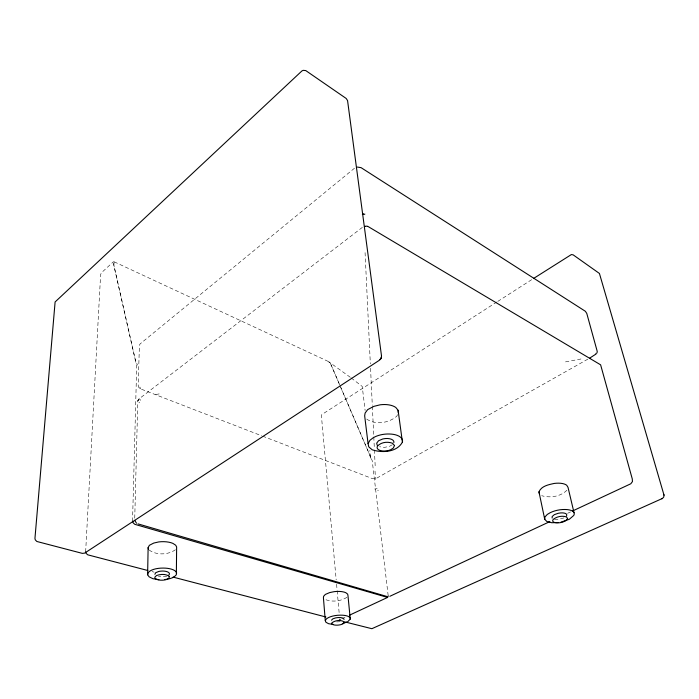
<?xml version="1.0" encoding="UTF-8"?>
<svg xmlns="http://www.w3.org/2000/svg" width="699" height="699" viewBox="0 0 699 699"><rect width="100%" height="100%" fill="white"/><g stroke="black" fill="none" stroke-linecap="round" stroke-linejoin="round"><path stroke-width="0.52" stroke-dasharray="3.5 2.62" d="M134.741 518.177L137.79 401.034L138.743 399.12L362.484 227.28M132.539 521.174L136.698 366.11L113.177 262.116L113.622 261.557L328.556 361.584L330.522 363.515L339.548 384.555M85.645 551.834L100.621 274.576L101.407 272.793L113.622 261.557M140.018 399.26L140.359 400.431M114.12 261.985L113.858 265.437L135.248 359.644L137.493 365.105M139.372 399.409L139.669 398.727M397.539 414.629L396.752 416.255C388.574 423.253 374.97 425.307 366.075 418.649M566.915 490.226C560.668 496.605 550.052 498.23 541.664 495.678M354.48 168.232L140.289 343.751L139.424 345.061L138.184 385.28L138.848 387.526L139.992 388.661L261.688 435.792M175.423 549.755C168.127 555.015 156.427 555.39 149.158 550.052M496.902 301.968L321.767 414.594L321.444 416.158L336.184 579.899M497.819 301.383L531.764 279.617M346.992 597.278C340.762 601.28 332.313 602.25 325.411 599.567M587.807 359.181L375.564 478.806L372.619 478.701L262.702 436.185M392.401 444.713L389.492 446.329L384.441 447.386L379.627 446.74M567.605 513.302L570.567 511.921M338.919 620.109L340.867 619.209M341.837 618.755L345.725 616.937M563.91 517.924L557.61 519.602L553.774 519.165M166.799 576.125L162.771 576.902L158.437 576.57M565.5 361.881L582.057 358.788M340.151 621.699L334.751 622.023M155.72 394.516L160.613 393.659M377.617 490.567L378.43 490.576M377.198 488.828L375.756 488.697M374.673 488.977L375.564 489.151M152.05 571.607L154.156 572.158M350.321 377.303L328.713 361.715L331.396 365.577L369.657 454.804L370.854 459.077L369.832 450.436M351.186 377.923L362.231 386.46L365.123 410.479M139.756 388.207L140.447 388.81M138.918 402.126L139.547 402.869M140.289 388.251L139.931 387.01M339.976 385.56L372.226 460.72L388.225 596.046M339.705 618.938L339.95 619.646M336.577 584.242L337.067 589.659M337.163 590.742L339.312 614.604M375.014 471.1L375.546 479.593M365.07 252.619L370.339 363.864M370.549 368.233L372.305 405.315M372.357 406.407L373.747 435.853M373.799 436.945L374.367 448.941M374.419 450.025L375.249 467.482M138.149 400.282L137.79 401.034L138.743 399.12L138.149 400.282"/><path stroke-width="1.05" d="M158.9 579.672L152.941 578.702L149.123 576.832L147.62 574.77L148.127 547.614L149.385 545.299L153.754 543.062L158.717 541.935A14.478 6.099 -1.4 0 1 172.933 543.403L175.694 545.211L176.637 546.985L176.349 574.753C173.736 578.265 168.992 578.982 164.92 579.515M552.131 518.064L552.193 516.517L554.324 514.656L558.265 513.276A7.532 3.102 -10.7 0 1 566.566 515.897M558.239 522.529L551.756 522.73L546.88 521.533L544.739 519.348L544.949 516.972L547.308 514.412L550.305 512.647A14.67 6.046 -10.7 0 1 565.045 509.484A14.679 6.055 -10.7 0 1 573.765 515.434L569.283 519.305L560.904 522.162M596.99 352.943L597.234 351.396L586.776 313.432L585.369 311.282L361.068 167.655L357.311 167.052M388.225 596.046L387.561 597.435L349.622 615.12M147.62 574.77L148.24 572.533L150.093 570.969A14.216 5.697 -1.6 0 1 163.217 568.077A14.225 5.697 -1.6 0 1 176.646 573.119M544.739 519.348L538.973 491.86C541.41 485.954 548.698 484.66 554.281 483.428A14.932 6.466 -10.9 0 1 566.732 485.263L568.016 487.36L574.019 512.699M402.423 442.1C396.962 452.34 382.082 453.118 372.183 449.78L368.749 446.836L368.076 443.664L364.66 415.791L365.123 413.039L367.691 409.597L373.816 406.372L380.107 404.817A17.195 8.973 -7.2 0 1 395.817 407.482L398.107 410.304L402.423 442.1A16.942 8.44 -7.1 0 0 389.588 434.009A16.933 8.44 -7.1 0 0 372.899 437.976L369.946 440.291L368.076 443.664M154.863 574.298L155.755 572.664L158.874 571.433A7.305 2.927 -1.6 0 1 167.21 571.738A7.305 2.927 -1.6 0 1 168.817 575.015M333.327 624.434L328.582 623.709L325.926 622.25L325.28 620.616L323.419 597.715L323.628 596.264L325.358 594.412L329.675 592.595L334.192 591.651A12.512 4.753 -5.4 0 1 345.822 592.708L347.656 594.124L347.962 595.531L350.26 619.061L347.674 621.787L342.318 623.639M325.28 620.616L326.468 618.825L328.504 617.567A12.259 4.43 -5.4 0 1 340.43 615.155A12.267 4.43 -5.5 0 1 350.269 619.061M331.536 620.179L332.768 618.868L335.773 617.864A6.3 2.272 -5.4 0 1 344.048 619.506M533.599 278.447L571.363 254.567L573.145 254.847L599.427 273.458L664.024 495.163L663.735 497.015L662.451 498.448L371.868 628.698L345.393 622.04M589.703 358.115L595.723 354.227M549.833 521.611L389.815 596.317M572.542 510.995L630.795 483.778L632.455 481.576L632.28 478.937L600.616 364.826L367.604 226.249M362.362 214.34L363.646 213.745M363.987 214.462L364.861 214.112M387.561 597.435L134.785 524.32L133.299 522.992L132.539 521.174M364.695 226.362L365.568 226.345M365.918 226.083L367.176 226.31M147.83 570.506L87.768 554.831L86.029 553.293L85.645 551.834M173.116 577.112L325.9 616.99M138.009 523.883L386.897 596.474M136.532 523.228L134.689 520.353M595.994 353.31L596.273 353.808M663.884 494.682L664.024 495.163M377.207 445.237L376.691 443.183L378.561 440.737L382.807 438.963A8.694 4.334 -7.1 0 1 393.869 442.598M538.973 491.86L539.488 494.01M148.127 547.614L148.485 549.431M398.107 410.304L398.325 412.995M381.497 355.87L381.296 357.783L379.461 360.203L84.614 553.127L82.325 553.372L36.829 541.472L35.273 539.855L34.95 538.387L55.107 301.959L301.942 70.922L303.2 70.346L305.76 70.582L346.162 98.445L347.56 100.569L381.497 355.87M169.315 576.404L168.983 578.16L167.131 579.305A7.313 2.91 -1.6 0 1 158.804 579.969A7.313 2.91 -1.6 0 1 154.881 577.112L156.559 575.513C160.656 574.124 165.672 573.643 169.315 576.404M394.524 445.508L393.205 448.164L390.453 449.841A8.72 4.316 -7.1 0 1 380.509 450.584A8.72 4.316 -7.1 0 1 377.486 446.119C381.173 442.083 387.491 441.418 392.454 443.236L394.524 445.508M381.296 357.783L380.239 359.574L381.296 357.783M344.389 622.075L343.576 623.473L341.671 624.408A6.308 2.263 -5.5 0 1 334.445 625.002A6.308 2.263 -5.5 0 1 331.99 622.757C335.38 620.301 340.885 619.445 344.389 622.075M567.649 518.606L565.919 520.615L563.245 521.908A7.549 3.093 -10.6 0 1 554.831 522.572A7.549 3.093 -10.6 0 1 553.407 519.243C557.042 516.482 562.11 515.46 566.47 516.919L567.649 518.606M662.451 498.448L661.726 498.684L662.372 498.501"/></g></svg>
